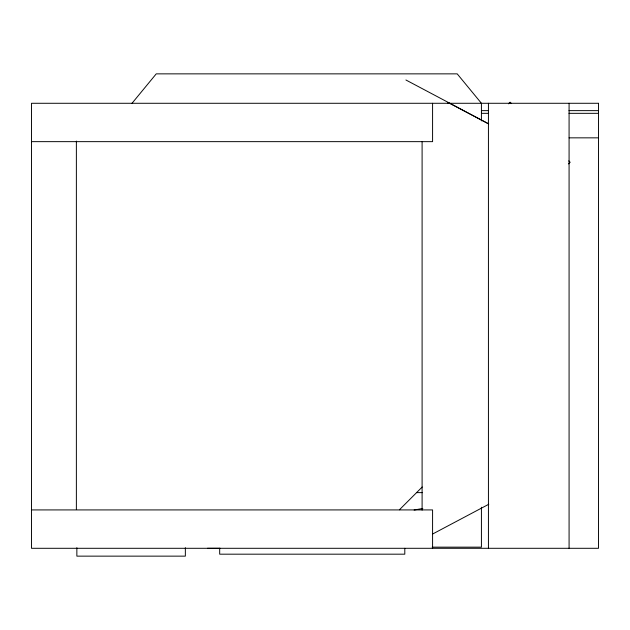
<?xml version="1.0" encoding="UTF-8"?>
<svg xmlns="http://www.w3.org/2000/svg" width="630" height="630" viewBox="0 0 630 630"><rect width="100%" height="100%" fill="white"/><g stroke="black" fill="none" stroke-linecap="round" stroke-linejoin="round"><path stroke-width="0.94" d="M132.024 103.281L156.24 73.86L457.207 73.86L481.422 103.281L481.422 120.873M508.465 103.824L510.087 102.194L511.473 103.58M568.536 163.894L570.158 162.264L568.78 160.886M399.412 509.788L422.21 486.998M432.479 534.098L488.77 504.268M414.123 510.04L422.824 508.434M481.47 110.636L488.352 110.636M569 110.636L598.5 110.636M481.47 113.329L488.352 113.329M569 113.329L598.5 113.329M569.079 137.844L598.5 137.844M31.5 141.648L432.582 141.648L432.582 103.281M416.603 492.621L422.494 492.621M31.5 509.922L432.582 509.922L432.582 548.297M432.188 547.155L481.422 547.155L481.422 507.229M207.42 548.297L220.201 548.289M448.946 102.942L488.723 123.929L448.954 102.792M405.917 79.986L448.087 102.336M569.079 103.281L569.079 548.297M488.431 103.281L488.431 548.297M448.087 102.485L448.087 103.281M422.1 141.608L422.1 510.119M404.799 548.297L404.799 554.179L219.681 554.179L219.681 548.297M185.354 547.714L185.354 556.14L76.86 556.14L76.86 547.714M76.372 141.081L76.372 509.512M598.5 103.281L31.5 103.281L31.5 548.297L598.5 548.297L598.5 103.281"/></g></svg>
